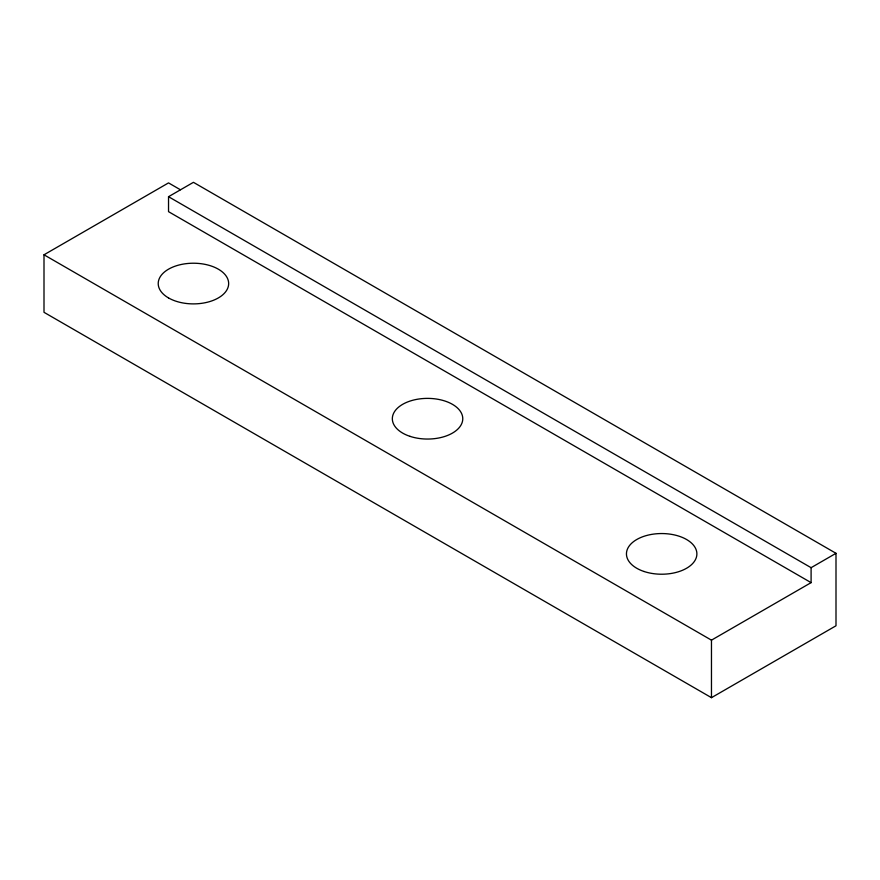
<?xml version="1.0" encoding="UTF-8"?>
<svg xmlns="http://www.w3.org/2000/svg" width="880" height="880" viewBox="0 0 880 880"><rect width="100%" height="100%" fill="white"/><g stroke="black" fill="none" stroke-linecap="round" stroke-linejoin="round"><path stroke-width="1.32" d="M836 553.311L811.096 567.688L811.096 582.637L168.531 211.662L168.531 196.702L193.435 182.325L836 553.311L836 625.779L711.469 697.675L44 312.312L44 254.793L168.531 182.897L180.389 189.75M44 254.793L711.469 640.156L811.096 582.637M168.531 196.702L811.096 567.688M711.469 640.156L711.469 697.675M168.531 297.935A35.222 20.339 0 0 0 227.458 288.816A35.222 20.339 0 0 0 184.316 263.912A35.222 20.339 0 0 0 168.531 297.935M409.937 436.326A35.222 20.339 0 0 0 462.77 418.715A35.222 20.339 0 0 0 409.937 401.104A35.222 20.339 0 0 0 409.937 436.326M644.05 571.494A35.222 20.339 0 0 0 696.883 553.883A35.222 20.339 0 0 0 644.05 536.272A35.222 20.339 0 0 0 644.05 571.494"/></g></svg>
